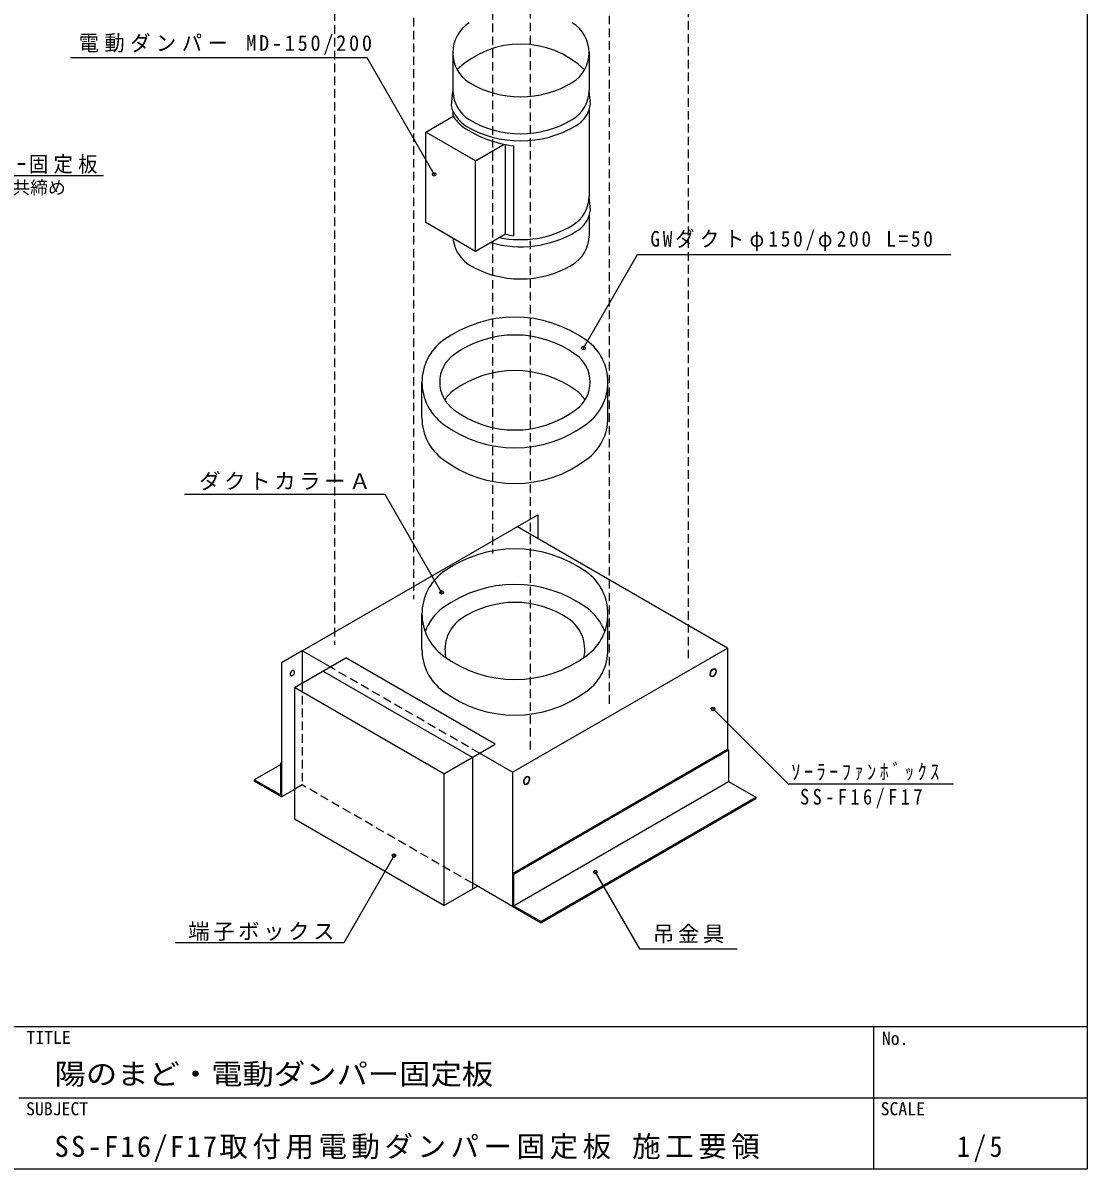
# Model space of a CAD drawing. Units: millimetres at full size, sheet at 1:5; details may follow other scales. Extents: x -3176 to 3044, y -1273 to 1617.
# Drawn here: x -1903 to -1156, y -1273 to -469 of the extents above; entities that cross this region are included whole.
import ezdxf
from ezdxf.enums import TextEntityAlignment as Align

# ---------------------------------------------------------------- set-up
doc = ezdxf.new("R2010")
doc.units = ezdxf.units.MM
doc.header["$LTSCALE"] = 5
doc.header["$PDMODE"] = 32
doc.header["$PDSIZE"] = 2.5
doc.linetypes.add('DASHED1', pattern=[1.8, 1.2, -0.6])
doc.layers.add('0-0', color=7, linetype='Continuous')
doc.layers.add('F-0', color=2, linetype='Continuous')
doc.styles.add('ＭＳ ゴシック', font='')
doc.styles.get('ＭＳ ゴシック').set_extended_font_data('MS Gothic')

msp = doc.modelspace()

# ---------------------------------------------------------------- linework, layer by layer
at = {"layer": '0-0', "color": 4, "linetype": 'DASHED1'}
for p, q in [((-1573.721, -208.552), (-1573.721, -841.39)), ((-1629.221, -240.595), (-1629.221, -873.433)), ((-1684.721, -272.638), (-1684.721, -905.476)), ((-1436.221, -287.938), (-1436.221, -915.002)), ((-1491.721, -319.981), (-1491.721, -947.045)), ((-1547.158, -351.916), (-1547.158, -978.981))]:
    msp.add_line(p, q, dxfattribs=at)
at = {"layer": '0-0'}
for p, q in [((-1601.468, -488.471), (-1601.468, -517.247)), ((-1505.807, -489.35), (-1505.807, -516.566)), ((-1601.468, -530.797), (-1601.468, -534.637)), ((-1505.807, -529.974), (-1505.807, -590.905)), ((-1620.549, -545.654), (-1601.309, -534.545)), ((-1585.549, -565.861), (-1620.549, -545.654)), ((-1620.549, -609.162), (-1620.549, -545.654)), ((-1585.549, -565.861), (-1565.375, -554.213)), ((-1564.603, -617.277), (-1564.603, -554.367)), ((-1558.603, -618.477), (-1558.603, -555.304)), ((-1585.549, -629.37), (-1585.549, -565.861)), ((-1585.549, -629.37), (-1620.549, -609.162)), ((-1505.807, -604.313), (-1505.807, -618.441)), ((-1564.603, -617.277), (-1585.549, -629.37)), ((-1623.225, -746.181), (-1623.225, -721.424)), ((-1492.578, -746.181), (-1492.578, -721.424)), ((-1623.225, -908.796), (-1623.225, -883.796)), ((-1492.578, -908.796), (-1492.578, -883.796)), ((-1408.721, -907.785), (-1408.721, -978.799)), ((-1712.721, -935.498), (-1676.721, -914.713)), ((-1687.721, -921.064), (-1707.221, -909.806)), ((-1707.221, -909.806), (-1707.221, -932.323)), ((-1571.721, -975.335), (-1676.721, -914.713)), ((-1587.721, -984.573), (-1692.721, -923.951)), ((-1607.721, -996.12), (-1712.721, -935.498)), ((-1712.721, -935.498), (-1712.721, -1027.874)), ((-1607.721, -996.12), (-1571.721, -975.335)), ((-1558.921, -1066.441), (-1407.921, -979.261)), ((-1408.721, -978.799), (-1407.921, -979.261)), ((-1407.921, -979.261), (-1407.921, -1001.893)), ((-1407.921, -979.261), (-1407.921, -1001.432)), ((-1721.721, -988.268), (-1722.521, -988.73)), ((-1722.521, -988.73), (-1721.721, -989.192)), ((-1587.721, -984.573), (-1587.721, -1076.949)), ((-1559.721, -994.965), (-1582.721, -981.686)), ((-1722.521, -989.654), (-1740.921, -1000.277)), ((-1559.721, -994.965), (-1559.721, -1089.073)), ((-1721.721, -1012.286), (-1740.921, -1001.201)), ((-1558.921, -1088.611), (-1407.921, -1001.432)), ((-1712.721, -1007.09), (-1721.721, -1012.286)), ((-1539.721, -1099.697), (-1388.721, -1012.517)), ((-1539.721, -1100.62), (-1388.721, -1013.44)), ((-1607.721, -1088.496), (-1712.721, -1027.874)), ((-1558.921, -1066.441), (-1558.921, -1088.611)), ((-1559.721, -1089.073), (-1587.721, -1072.907)), ((-1559.721, -1089.073), (-1539.721, -1100.62)), ((-1539.721, -1099.697), (-1558.921, -1088.611)), ((-1539.721, -1099.697), (-1539.721, -1100.62))]:
    msp.add_line(p, q, dxfattribs=at)
at = {"layer": '0-0', "color": 4}
for p, q in [((-1661.775, -493.601), (-1869.887, -493.601)), ((-1614.591, -575.325), (-1661.775, -493.601)), ((-2076.323, -576.251), (-1846.728, -576.251)), ((-1509.826, -697.281), (-1471.871, -631.541)), ((-1471.871, -631.541), (-1251.793, -631.541)), ((-1648.968, -800.145), (-1789.887, -800.145)), ((-1609.362, -868.744), (-1648.968, -800.145)), ((-1501.474, -1065.047), (-1470.424, -1118.827)), ((-1470.424, -1118.827), (-1401.894, -1118.827))]:
    msp.add_line(p, q, dxfattribs=at)
at = {"layer": '0-0', "linetype": 'DASHED1'}
for p, q in [((-1582.721, -981.686), (-1687.721, -921.064)), ((-1587.721, -1072.907), (-1707.221, -1003.914))]:
    msp.add_line(p, q, dxfattribs=at)
at = {"layer": '0-0'}
for points in [[(-1601.468, -530.797), (-1602.523, -527.047), (-1601.468, -517.247)], [(-1505.807, -529.974), (-1504.932, -526.091), (-1505.807, -516.566)], [(-1505.807, -604.313), (-1504.932, -600.431), (-1505.807, -590.905)], [(-1707.221, -909.806), (-1541.721, -814.255), (-1541.721, -830.998)], [(-1559.721, -994.965), (-1408.721, -907.785), (-1556.221, -822.626)], [(-1707.221, -909.806), (-1721.721, -918.178), (-1721.721, -1012.286)], [(-1558.921, -1066.441), (-1559.721, -1065.979), (-1408.721, -978.799)], [(-1722.521, -988.73), (-1722.521, -1010.9), (-1740.921, -1000.277), (-1740.921, -1001.201)], [(-1607.721, -996.12), (-1607.721, -1088.496), (-1584.221, -1074.928)], [(-1407.921, -1001.432), (-1388.721, -1012.517), (-1388.721, -1013.44)]]:
    msp.add_lwpolyline(points, dxfattribs=at)
at = {"layer": '0-0', "linetype": 'DASHED1'}
msp.add_lwpolyline([(-1707.221, -932.323), (-1707.221, -1003.914), (-1712.721, -1007.09)], dxfattribs=at)
at = {"layer": '0-0', "color": 4}
for points in [[(-1418.782, -950.569), (-1366.154, -1003.197), (-1250.01, -1003.197)], [(-1642.82, -1053.467), (-1678.116, -1114.601), (-1796.4, -1114.601)]]:
    msp.add_lwpolyline(points, dxfattribs=at)
at = {"layer": '0-0'}
for centre, radius, start, end in [((-1576.542, -489.989), 24.959, 123.01385, 236.98615), ((-1530.216, -489.989), 24.416, 301.00006, 58.99994), ((-1553.89, -548.576), 64.653, 46.01447, 133.66175), ((-1553.89, -449.901), 70.972, 239.28537, 300.71463), ((-1576.542, -515.969), 24.959, 182.93353, 236.98615), ((-1530.216, -515.969), 24.416, 301.00006, 358.60061), ((-1576.18, -518.364), 28.179, 206.18221, 234.12356), ((-1524.552, -523.923), 19.698, 298.71976, 342.1093), ((-1570.459, -513.458), 37.368, 214.35385, 230.03795), ((-1553.89, -475.882), 70.972, 239.28537, 300.71463), ((-1548.954, -473.811), 82.062, 236.32156, 263.24694), ((-1553.89, -475.882), 75.972, 239.28537, 300.71463), ((-1530.216, -590.309), 24.416, 301.00006, 358.60061), ((-1553.89, -550.221), 70.972, 257.9668, 300.71463), ((-1524.552, -598.262), 19.698, 298.71976, 342.1093), ((-1553.89, -550.221), 75.972, 253.93752, 300.71463), ((-1548.954, -554.64), 64.562, 255.97183, 261.40411), ((-1530.216, -617.845), 24.416, 301.00006, 358.60061), ((-1576.542, -617.845), 24.959, 185.47363, 200.54411), ((-1576.542, -617.845), 24.959, 200.54411, 236.98615), ((-1553.89, -577.757), 70.972, 239.28537, 300.71463), ((-1557.971, -761.395), 85.804, 53.94596, 126.05404), ((-1557.971, -761.395), 73.304, 53.94596, 126.05404), ((-1587.04, -721.181), 36.185, 126.31747, 233.68253), ((-1528.566, -721.181), 35.987, 305.88635, 54.11365), ((-1587.04, -721.181), 23.685, 126.31747, 233.68253), ((-1528.566, -721.181), 23.487, 305.88635, 54.11365), ((-1557.971, -786.395), 73.304, 53.94596, 126.05404), ((-1587.04, -746.181), 23.685, 126.31747, 148.14614), ((-1528.566, -746.181), 23.487, 32.15448, 54.11365), ((-1587.04, -746.181), 36.185, 180.38457, 233.68253), ((-1557.971, -683.438), 71.32, 232.95213, 307.04787), ((-1528.566, -746.181), 35.987, 305.88635, 359.61332), ((-1557.971, -683.438), 83.82, 232.95213, 307.04787), ((-1557.971, -708.438), 83.82, 232.95213, 307.04787), ((-1557.971, -924.009), 85.804, 53.94596, 126.05404), ((-1587.04, -883.796), 36.185, 126.31747, 233.68253), ((-1528.566, -883.796), 35.987, 305.88635, 54.11365), ((-1557.971, -949.009), 85.804, 53.94596, 126.05404), ((-1557.971, -943.184), 67.428, 56.21041, 123.78959), ((-1587.04, -908.796), 36.185, 126.31747, 159.79106), ((-1528.566, -908.796), 35.987, 20.32503, 54.11365), ((-1581.054, -908.796), 26.011, 123.65857, 192.51506), ((-1534.87, -908.796), 26.002, 347.49441, 56.37301), ((-1587.04, -908.796), 36.185, 180, 233.68253), ((-1528.566, -908.796), 35.987, 305.88635, 0), ((-1557.971, -846.052), 83.82, 232.95213, 307.04787), ((-1712.886, -926.165), 2.836, 118.07276, 181.92724), ((-1713.693, -924.481), 0.974, 357.18103, 122.81897), ((-1715.213, -924.81), 2.52, 293.17984, 8.59966), ((-1417.332, -925.907), 3.657, 114.05031, 185.94969), ((-1417.332, -925.907), 3.407, 114.05031, 185.94969), ((-1418.066, -923.972), 1.595, 0.87973, 119.12027), ((-1418.066, -923.972), 1.345, 0.87973, 119.12027), ((-1420.381, -924.147), 3.666, 296.93269, 3.06731), ((-1420.381, -924.147), 3.916, 296.93269, 3.06731), ((-1714.638, -926.118), 1.092, 187.50586, 292.49414), ((-1419.372, -926.234), 1.599, 181.13289, 298.86711), ((-1419.372, -926.234), 1.349, 181.13289, 298.86711), ((-1557.971, -871.052), 83.82, 232.95213, 307.04787), ((-1548.332, -1001.54), 3.657, 114.05031, 185.94969), ((-1550.372, -1001.867), 1.599, 181.13289, 298.86711), ((-1548.332, -1001.54), 3.407, 114.05031, 185.94969), ((-1550.372, -1001.867), 1.349, 181.13289, 298.86711), ((-1549.066, -999.605), 1.595, 0.87973, 119.12027), ((-1549.066, -999.605), 1.345, 0.87973, 119.12027), ((-1551.381, -999.78), 3.666, 296.93269, 3.06731), ((-1551.381, -999.78), 3.916, 296.93269, 3.06731)]:
    msp.add_arc(centre, radius, start, end, dxfattribs=at)
at = {"layer": '0-0', "color": 5}
for p in [(-1614.591, -575.325), (-1509.826, -697.281), (-1609.362, -868.744), (-1418.782, -950.569), (-1642.82, -1053.467), (-1501.474, -1065.047)]:
    msp.add_point(p, dxfattribs=at)
at = {"layer": 'F-0', "color": 5}
for p, q in [((-1156.175, 131.523), (-1156.175, -1273.477)), ((-3176.175, -1173.477), (-1156.175, -1173.477)), ((-1156.175, -1273.477), (-3176.175, -1273.477))]:
    msp.add_line(p, q, dxfattribs=at)
at = {"layer": 'F-0'}
for p, q in [((-1306.175, -1173.477), (-1306.175, -1273.477)), ((-1906.175, -1223.477), (-1156.175, -1223.477))]:
    msp.add_line(p, q, dxfattribs=at)

# ---------------------------------------------------------------- texts
at = {"layer": '0-0', "color": 4, "style": 'ＭＳ ゴシック'}
msp.add_text('ﾀﾞｸﾄｶﾗｰA固定ビスによる共締め', height=9.164, dxfattribs=at).set_placement((-2048.249, -591.949), align=Align.BOTTOM_LEFT)
at = {"layer": '0-0', "char_height": 11, "attachment_point": 7, "style": 'ＭＳ ゴシック'}
for s, insert in [('\\T1.27;\\W0.95;電動ダンパー\\~MD-150/200', (-1864.269, -491.32)), ('\\T1.28;\\W0.9;ﾌｧﾝﾎﾞｯｸｽ用電動ﾀﾞﾝﾊﾟｰ固定板', (-2071.987, -574.886)), ('\\T1.29;\\W0.9;GWダクトφ150/φ200\\~L=50', (-1462.79, -629.083)), ('\\T1.17;ダクトカラーＡ', (-1779.631, -797.16)), ('\\T1.39;\\W0.85;ｿｰﾗｰﾌｧﾝﾎﾞｯｸｽ', (-1363.846, -1001.002)), ('\\T1.39;\\W0.85;SS-F16/F17', (-1357.69, -1020.351)), ('\\T1.17;端子ボックス', (-1787.341, -1113.316)), ('\\T1.17;吊金具', (-1461.048, -1115.022))]:
    msp.add_mtext(s, dxfattribs=dict(at, insert=insert))
at = {"layer": 'F-0', "color": 4, "style": 'ＭＳ ゴシック'}
for s, p in [('TITLE', (-1900.914, -1188.373)), ('No.', (-1300.289, -1189.058)), ('SUBJECT', (-1901.175, -1238.477)), ('SCALE', (-1301.175, -1238.477))]:
    msp.add_text(s, height=9.164, dxfattribs=at).set_placement(p, align=Align.BOTTOM_LEFT)
at = {"layer": 'F-0', "color": 7, "style": 'ＭＳ ゴシック', "width": 1.1}
msp.add_text('陽のまど・電動ダンパー固定板', height=14.66, dxfattribs=at).set_placement((-1881.175, -1218.477), align=Align.BOTTOM_LEFT)
at = {"layer": 'F-0', "color": 7, "char_height": 14.66, "attachment_point": 7, "style": 'ＭＳ ゴシック'}
for s, insert in [('\\T1.16;SS-F16/F17取付用電動ダンパー固定板\\~施工要領', (-1881.175, -1268.477)), ('\\T1.27;\\W0.9;1/5', (-1247.425, -1268.477))]:
    msp.add_mtext(s, dxfattribs=dict(at, insert=insert))

doc.saveas('drawing.dxf')
